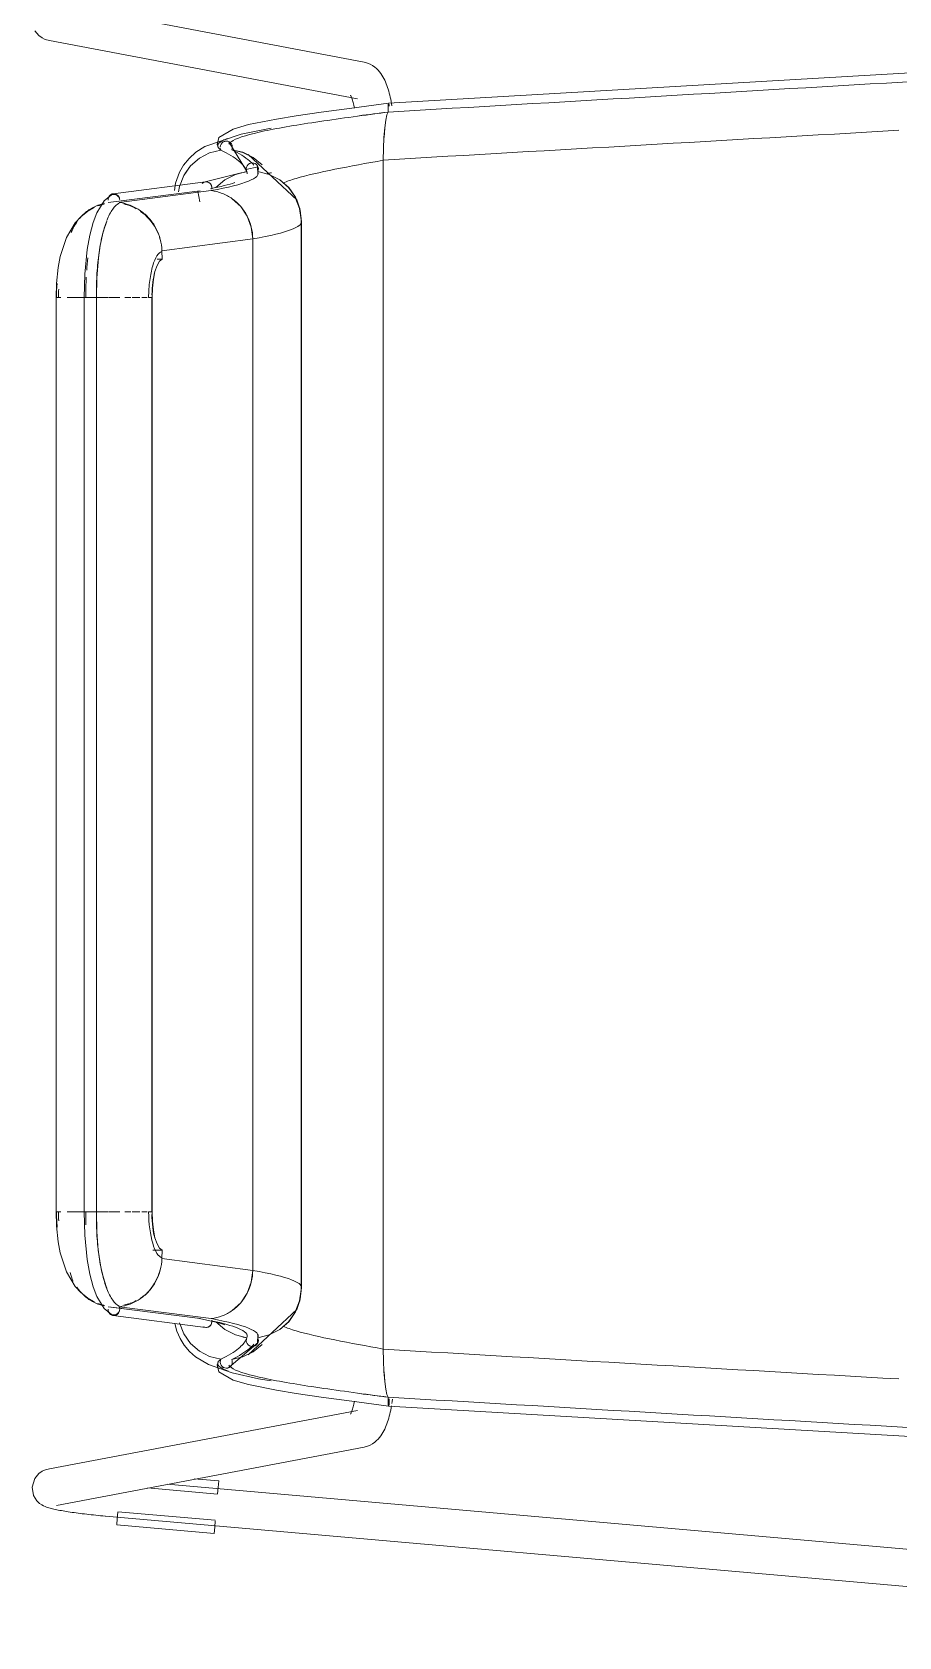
# Model space of a CAD drawing. Header units: millimetres. Extents: x 155927 to 317870, y -36033 to 97293.
# Drawn here: x 158906 to 159186, y 17155 to 17673 of the extents above; entities that cross this region are included whole.
import ezdxf

# ---------------------------------------------------------------- set-up
doc = ezdxf.new("R2010")
doc.units = ezdxf.units.MM
doc.header["$MEASUREMENT"] = 0
doc.layers.add('I-FURN', color=8, linetype='CONTINUOUS', lineweight=9)

msp = doc.modelspace()

# ---------------------------------------------------------------- linework, layer by layer
at = {"layer": 'I-FURN'}
for p, q in [((159013.46, 17662.99), (158914.17, 17681.8)), ((158907.18, 17673.15), (158908.5, 17671.57)), ((158908.5, 17671.57), (158909.58, 17670.83)), ((158909.58, 17670.83), (158910.38, 17670.45)), ((158910.38, 17670.45), (158911.01, 17670.24)), ((158911.01, 17670.24), (158911.52, 17670.1)), ((158911.52, 17670.1), (158911.94, 17670.01)), ((158911.94, 17670.01), (159011.23, 17651.2)), ((159021.31, 17649.8), (159353.22, 17669.09)), ((159013.46, 17662.99), (159014.45, 17662.73)), ((159014.45, 17662.73), (159015.34, 17662.37)), ((159015.34, 17662.37), (159016.13, 17661.93)), ((159016.13, 17661.93), (159016.82, 17661.45)), ((159016.82, 17661.45), (159017.42, 17660.94)), ((159017.42, 17660.94), (159017.94, 17660.42)), ((159017.94, 17660.42), (159018.39, 17659.89)), ((159018.39, 17659.89), (159018.79, 17659.35)), ((159018.79, 17659.35), (159019.15, 17658.82)), ((159019.15, 17658.82), (159019.48, 17658.28)), ((159019.48, 17658.28), (159019.76, 17657.74)), ((159019.76, 17657.74), (159020.04, 17657.19)), ((159020.04, 17657.19), (159020.29, 17656.63)), ((159020.29, 17656.63), (159020.52, 17656.06)), ((159020.52, 17656.06), (159020.74, 17655.48)), ((159020.74, 17655.48), (159020.95, 17654.89)), ((159009, 17652.42), (159009.01, 17652.39)), ((159009.01, 17652.39), (159009.06, 17652.32)), ((159009.06, 17652.32), (159009.1, 17652.23)), ((159009.1, 17652.23), (159009.18, 17652.08)), ((159009.18, 17652.08), (159009.27, 17651.89)), ((159009.27, 17651.89), (159009.36, 17651.66)), ((159009.36, 17651.66), (159009.46, 17651.39)), ((159021.31, 17649.79), (159009.45, 17648.24)), ((159009.46, 17651.39), (159009.57, 17651.08)), ((159009.57, 17651.08), (159009.68, 17650.75)), ((159009.68, 17650.75), (159009.78, 17650.38)), ((159009.78, 17650.38), (159009.89, 17649.99)), ((159009.89, 17649.99), (159010, 17649.57)), ((159020.95, 17654.89), (159021.14, 17654.28)), ((159021.14, 17654.28), (159021.33, 17653.66)), ((159021.36, 17649.73), (159021.31, 17649.79)), ((159021.31, 17649.8), (159021.36, 17649.74)), ((159021.33, 17653.66), (159021.5, 17653.03)), ((159021.5, 17653.03), (159021.66, 17652.39)), ((159021.66, 17652.39), (159021.81, 17651.74)), ((159021.81, 17651.74), (159021.96, 17651.07)), ((159021.96, 17651.07), (159022.09, 17650.39)), ((159022.09, 17650.39), (159022.22, 17649.69)), ((158985.19, 17644.67), (158976.17, 17642.87)), ((158991.5, 17645.7), (158985.19, 17644.67)), ((158999.52, 17646.89), (158991.5, 17645.7)), ((159009.45, 17648.24), (158999.52, 17646.89)), ((159010, 17649.57), (159010.1, 17649.12)), ((159010.1, 17649.12), (159010.2, 17648.65)), ((159010.2, 17648.65), (159010.3, 17648.16)), ((159020.35, 17644.29), (159020.72, 17646.03)), ((159020.72, 17646.03), (159020.35, 17644.28)), ((159020.72, 17646.03), (159021.12, 17646.93)), ((159021.12, 17646.93), (159020.72, 17646.03)), ((159021.11, 17648.39), (159021.1, 17647.9)), ((159021.1, 17647.9), (159021.11, 17648.39)), ((159021.1, 17647.9), (159021.1, 17647.4)), ((159021.1, 17647.4), (159021.1, 17647.9)), ((159021.1, 17647.4), (159021.12, 17646.93)), ((159021.12, 17646.93), (159021.1, 17647.4)), ((159021.13, 17648.85), (159021.11, 17648.39)), ((159021.11, 17648.39), (159021.13, 17648.85)), ((159021.13, 17648.85), (159021.16, 17649.24)), ((159021.16, 17649.23), (159021.13, 17648.85)), ((159021.21, 17649.53), (159021.16, 17649.23)), ((159021.16, 17649.24), (159021.2, 17649.53)), ((159021.46, 17649.26), (159021.41, 17649.55)), ((159021.41, 17649.55), (159021.46, 17649.26)), ((159021.49, 17648.88), (159021.46, 17649.26)), ((159021.46, 17649.26), (159021.49, 17648.88)), ((159022.22, 17649.69), (159022.33, 17648.99)), ((158973.73, 17639.79), (158962.02, 17635.8)), ((158971.17, 17641.46), (158966.54, 17638.69)), ((158976.17, 17642.87), (158971.17, 17641.46)), ((158983.39, 17641.69), (158973.73, 17639.79)), ((159020.04, 17641.79), (159019.8, 17638.68)), ((159019.81, 17638.73), (159020.04, 17641.79)), ((159020.04, 17641.82), (159020.35, 17644.28)), ((159020.35, 17644.28), (159020.04, 17641.79)), ((158962.02, 17635.8), (158959.19, 17633.98)), ((158967.22, 17634.68), (158963.59, 17633.78)), ((158966.54, 17638.69), (158966.01, 17636.5)), ((158966.01, 17636.5), (158966.3, 17635.59)), ((158967.09, 17636.15), (158967.01, 17635.65)), ((158967.02, 17635.65), (158967.09, 17636.14)), ((158967.22, 17634.68), (158967.06, 17635.15)), ((158967.06, 17635.15), (158967.22, 17634.68)), ((158967.09, 17636.14), (158967.29, 17636.6)), ((158967.28, 17636.6), (158967.09, 17636.15)), ((158967.59, 17636.99), (158967.28, 17636.6)), ((158967.29, 17636.6), (158967.59, 17636.99)), ((158967.59, 17636.99), (158967.99, 17637.29)), ((158967.99, 17637.29), (158967.59, 17636.99)), ((158968.44, 17637.49), (158967.99, 17637.29)), ((158967.99, 17637.29), (158968.44, 17637.48)), ((158968.44, 17637.48), (158968.93, 17637.56)), ((158968.93, 17637.56), (158968.44, 17637.49)), ((158968.93, 17637.56), (158969.41, 17637.5)), ((158969.41, 17637.5), (158968.93, 17637.56)), ((158969.41, 17637.5), (158969.87, 17637.31)), ((158969.87, 17637.32), (158969.41, 17637.5)), ((158969.78, 17637.36), (158975.49, 17627.97)), ((158970.27, 17637.03), (158969.87, 17637.32)), ((158969.87, 17637.31), (158970.27, 17637.03)), ((158970.27, 17637.03), (158970.59, 17636.65)), ((158970.59, 17636.65), (158970.27, 17637.03)), ((158970.59, 17636.65), (158970.8, 17636.2)), ((158970.8, 17636.2), (158970.59, 17636.65)), ((158970.86, 17635.21), (158970.71, 17634.73)), ((158970.71, 17634.73), (158970.86, 17635.21)), ((158970.71, 17634.73), (158974.32, 17633.94)), ((158974.32, 17633.95), (158970.71, 17634.73)), ((158970.8, 17636.2), (158970.89, 17635.71)), ((158970.89, 17635.71), (158970.8, 17636.2)), ((158970.89, 17635.71), (158970.86, 17635.21)), ((158970.86, 17635.21), (158970.89, 17635.71)), ((159019.59, 17631.46), (159019.65, 17635.15)), ((159019.65, 17635.15), (159019.59, 17631.38)), ((159019.65, 17635.21), (159019.8, 17638.69)), ((159019.8, 17638.68), (159019.65, 17635.15)), ((158955.17, 17629.82), (158953.83, 17627.55)), ((158956.95, 17631.99), (158955.17, 17629.82)), ((158957.45, 17629.56), (158955.27, 17626.48)), ((158955.57, 17626.99), (158957.45, 17629.56)), ((158959.19, 17633.98), (158956.95, 17631.99)), ((158960.27, 17632.04), (158957.45, 17629.56)), ((158963.59, 17633.78), (158960.27, 17632.04)), ((158977.65, 17632.31), (158974.32, 17633.95)), ((158974.32, 17633.94), (158977.65, 17632.3)), ((158979.2, 17629.24), (158975.31, 17628.4)), ((158975.39, 17628.69), (158975.48, 17629.18)), ((158975.47, 17629.18), (158975.39, 17628.69)), ((158975.68, 17629.64), (158975.47, 17629.18)), ((158975.48, 17629.18), (158975.68, 17629.63)), ((158975.99, 17630.02), (158975.68, 17629.64)), ((158975.68, 17629.63), (158975.99, 17630.01)), ((158975.97, 17633.25), (158991.67, 17618.65)), ((158975.99, 17630.01), (158976.39, 17630.31)), ((158976.39, 17630.31), (158975.99, 17630.02)), ((158976.39, 17630.31), (158976.85, 17630.5)), ((158976.85, 17630.5), (158976.39, 17630.31)), ((158977.34, 17630.57), (158976.85, 17630.5)), ((158976.85, 17630.5), (158977.34, 17630.56)), ((158977.84, 17630.5), (158977.34, 17630.57)), ((158977.34, 17630.56), (158977.84, 17630.5)), ((158980.48, 17629.91), (158977.65, 17632.31)), ((158977.65, 17632.3), (158980.48, 17629.91)), ((158977.84, 17630.5), (158978.3, 17630.31)), ((158978.3, 17630.31), (158977.84, 17630.5)), ((158978.3, 17630.31), (158978.7, 17630.01)), ((158978.7, 17630.02), (158978.3, 17630.31)), ((158979.01, 17629.64), (158978.7, 17630.02)), ((158978.7, 17630.01), (158979.01, 17629.63)), ((158979.22, 17629.18), (158979.01, 17629.64)), ((158979.01, 17629.63), (158979.21, 17629.18)), ((158979.07, 17629.54), (158979.11, 17626.66)), ((158979.21, 17629.18), (158979.3, 17628.69)), ((158979.3, 17628.69), (158979.22, 17629.18)), ((159019.59, 17631.38), (159019.59, 17247.98)), ((159019.59, 17247.98), (159019.59, 17631.38)), ((158932.43, 17620.56), (158962.21, 17624.41)), ((158952.54, 17623.95), (158952.24, 17621.68)), ((158953.83, 17627.55), (158952.54, 17623.95)), ((158955.27, 17626.48), (158953.87, 17622.96)), ((158961.53, 17624.17), (158961.15, 17623.88)), ((158961.97, 17624.36), (158961.53, 17624.17)), ((158962.44, 17624.43), (158961.97, 17624.36)), ((158962.13, 17624.4), (158973.74, 17627.37)), ((158962.91, 17624.36), (158962.44, 17624.43)), ((158963.35, 17624.17), (158962.91, 17624.36)), ((158963.74, 17623.88), (158963.35, 17624.17)), ((158968.48, 17625.08), (158965.61, 17622.57)), ((158971.88, 17626.83), (158968.48, 17625.08)), ((158975.59, 17627.73), (158971.88, 17626.83)), ((158973.74, 17627.37), (158975.61, 17627.69)), ((158975.43, 17628.19), (158975.39, 17628.69)), ((158975.39, 17628.69), (158975.43, 17628.2)), ((158975.43, 17628.2), (158975.59, 17627.73)), ((158975.59, 17627.72), (158975.43, 17628.19)), ((158979.1, 17627.73), (158979.26, 17628.2)), ((158979.26, 17628.19), (158979.1, 17627.72)), ((158982.81, 17626.83), (158979.1, 17627.73)), ((158979.3, 17628.69), (158979.26, 17628.19)), ((158979.26, 17628.2), (158979.3, 17628.69)), ((158982.81, 17626.83), (158986.2, 17625.07)), ((158986.21, 17625.08), (158982.81, 17626.83)), ((158986.2, 17625.07), (158989.07, 17622.57)), ((158989.08, 17622.57), (158986.21, 17625.08)), ((158931.93, 17620.2), (158929.55, 17618.31)), ((158930.87, 17617.72), (158960.57, 17621.56)), ((158964.12, 17621.58), (158934.41, 17617.74)), ((158953.87, 17622.96), (158953.5, 17621.22)), ((158953.51, 17621.21), (158953.88, 17622.96)), ((158959.79, 17621.44), (158960.48, 17617.95)), ((158964.04, 17623.5), (158963.74, 17623.88)), ((158964.23, 17623.04), (158964.04, 17623.5)), ((158964.31, 17622.55), (158964.23, 17623.04)), ((158964.27, 17622.05), (158964.31, 17622.55)), ((158973.62, 17616.47), (158970.88, 17618.95)), ((158989.07, 17622.57), (158991.25, 17619.43)), ((158991.25, 17619.43), (158989.08, 17622.57)), ((158991.07, 17619.75), (158992.8, 17615.28)), ((158991.25, 17619.43), (158992.61, 17615.86)), ((158992.62, 17615.86), (158991.25, 17619.43)), ((158924.17, 17614.85), (158922.1, 17613.18)), ((158926.44, 17616.18), (158924.17, 17614.85)), ((158927.25, 17614.48), (158926.06, 17611.31)), ((158929.55, 17618.31), (158927.25, 17614.48)), ((158936.84, 17618.49), (158934.4, 17618.18)), ((158975.7, 17613.35), (158973.62, 17616.47)), ((158991.67, 17618.65), (158992.37, 17616.72)), ((158992.61, 17615.86), (158993.09, 17612.13)), ((158993.09, 17612.15), (158992.62, 17615.86)), ((158992.8, 17615.28), (158993.24, 17611.53)), ((158920.27, 17611.2), (158917.4, 17606.48)), ((158922.1, 17613.18), (158920.27, 17611.2)), ((158926.06, 17611.31), (158924.98, 17607.27)), ((158930.39, 17611.78), (158929.29, 17608.34)), ((158977.01, 17609.81), (158975.7, 17613.35)), ((158977.49, 17606.04), (158977.01, 17609.81)), ((158993.09, 17612.07), (158993.09, 17267.29)), ((158993.09, 17267.29), (158993.09, 17612.07)), ((158993.24, 17572.63), (158993.24, 17611.54)), ((158917.4, 17606.48), (158915.38, 17600.33)), ((158924.98, 17607.27), (158924.11, 17602.55)), ((158928.33, 17603.91), (158927.73, 17599.9)), ((158929.29, 17608.34), (158928.33, 17603.91)), ((158948.21, 17602.18), (158977.49, 17606.04)), ((158977.49, 17606.04), (158977.49, 17273.33)), ((158977.49, 17273.33), (158977.49, 17606.04)), ((158915.38, 17600.33), (158914.72, 17596.83)), ((158924.11, 17602.55), (158923.31, 17594.67)), ((158927.73, 17599.9), (158927.2, 17593.33)), ((158948.28, 17599.46), (158946.62, 17599.46)), ((158946.63, 17597.47), (158947.42, 17598.82)), ((158947.42, 17598.82), (158948.28, 17599.46)), ((158948.28, 17599.46), (158948.21, 17602.18)), ((158914.72, 17596.83), (158914.21, 17591.63)), ((158923.31, 17594.67), (158923.16, 17587.11)), ((158927.2, 17593.33), (158927.12, 17587.11)), ((158945.13, 17590.14), (158945.45, 17593)), ((158945.45, 17593), (158945.96, 17595.49)), ((158945.96, 17595.49), (158946.63, 17597.47)), ((158914.21, 17591.63), (158914.12, 17587.11)), ((158945.02, 17587.11), (158945.13, 17590.14)), ((158914.29, 17587.11), (158914.12, 17587.11)), ((158914.12, 17587.11), (158914.12, 17292.26)), ((158914.14, 17587.11), (158915.62, 17587.11)), ((158917.64, 17587.11), (158920.22, 17587.11)), ((158923.4, 17587.11), (158920.38, 17587.11)), ((158920.39, 17587.11), (158923.41, 17587.11)), ((158923.16, 17587.11), (158923.16, 17292.26)), ((158923.16, 17587.11), (158927.01, 17587.11)), ((158923.23, 17587.11), (158923.16, 17587.11)), ((158923.43, 17587.11), (158923.23, 17587.11)), ((158923.73, 17587.11), (158923.43, 17587.11)), ((158924.12, 17587.11), (158923.73, 17587.11)), ((158924.58, 17587.11), (158924.12, 17587.11)), ((158925.07, 17587.11), (158924.58, 17587.11)), ((158925.57, 17587.11), (158925.07, 17587.11)), ((158926.04, 17587.11), (158925.57, 17587.11)), ((158926.46, 17587.11), (158926.04, 17587.11)), ((158926.79, 17587.11), (158926.46, 17587.11)), ((158927.01, 17587.11), (158926.79, 17587.11)), ((158930.91, 17587.11), (158927.09, 17587.11)), ((158927.09, 17587.11), (158930.91, 17587.11)), ((158927.12, 17292.26), (158927.12, 17587.11)), ((158931.1, 17587.11), (158934.66, 17587.11)), ((158936.29, 17587.11), (158938.13, 17587.11)), ((158938.65, 17587.11), (158941.11, 17587.11)), ((158941.7, 17587.11), (158943.44, 17587.11)), ((158944.96, 17587.11), (158944.96, 17292.26)), ((158945.02, 17292.25), (158945.02, 17587.11)), ((158993.24, 17267.83), (158993.24, 17572.63)), ((158914.12, 17292.26), (158914.29, 17292.26)), ((158914.21, 17287.74), (158914.12, 17292.26)), ((158915.62, 17292.26), (158914.14, 17292.26)), ((158914.72, 17282.53), (158914.21, 17287.74)), ((158920.22, 17292.26), (158917.64, 17292.26)), ((158920.38, 17292.26), (158923.4, 17292.26)), ((158923.41, 17292.26), (158920.39, 17292.26)), ((158927.12, 17292.26), (158923.16, 17292.26)), ((158923.31, 17284.69), (158923.16, 17292.26)), ((158923.16, 17292.26), (158923.23, 17292.26)), ((158923.23, 17292.26), (158923.43, 17292.26)), ((158923.43, 17292.26), (158923.73, 17292.26)), ((158923.73, 17292.26), (158924.12, 17292.26)), ((158924.12, 17292.26), (158924.58, 17292.26)), ((158924.58, 17292.26), (158925.07, 17292.26)), ((158925.07, 17292.26), (158925.57, 17292.26)), ((158925.57, 17292.26), (158926.04, 17292.26)), ((158926.04, 17292.26), (158926.46, 17292.26)), ((158926.46, 17292.26), (158926.79, 17292.26)), ((158926.79, 17292.26), (158927.01, 17292.26)), ((158927.01, 17292.26), (158927.12, 17292.26)), ((158927.09, 17292.26), (158930.91, 17292.26)), ((158930.91, 17292.26), (158927.09, 17292.26)), ((158927.12, 17292.26), (158927.21, 17285.84)), ((158934.66, 17292.26), (158931.1, 17292.26)), ((158938.13, 17292.26), (158936.29, 17292.26)), ((158941.11, 17292.26), (158938.65, 17292.26)), ((158943.44, 17292.26), (158941.7, 17292.26)), ((158945.13, 17289.22), (158945.02, 17292.25)), ((158945.45, 17286.37), (158945.13, 17289.22)), ((158915.38, 17279.03), (158914.72, 17282.53)), ((158924.11, 17276.81), (158923.31, 17284.69)), ((158927.21, 17285.84), (158927.69, 17279.86)), ((158945.96, 17283.87), (158945.45, 17286.37)), ((158946.63, 17281.89), (158945.96, 17283.87)), ((158917.4, 17272.88), (158915.38, 17279.03)), ((158927.69, 17279.86), (158928.52, 17274.42)), ((158945.28, 17279.9), (158948.28, 17279.9)), ((158947.42, 17280.54), (158946.63, 17281.89)), ((158948.28, 17279.9), (158947.42, 17280.54)), ((158948.21, 17277.19), (158948.28, 17279.9)), ((158977.49, 17273.33), (158948.21, 17277.19)), ((158920.27, 17268.16), (158917.4, 17272.88)), ((158924.98, 17272.09), (158924.11, 17276.81)), ((158926.06, 17268.05), (158924.98, 17272.09)), ((158928.52, 17274.42), (158929.32, 17270.92)), ((158977.01, 17269.56), (158977.49, 17273.33)), ((158922.1, 17266.19), (158920.27, 17268.16)), ((158927.25, 17264.88), (158926.06, 17268.05)), ((158929.32, 17270.92), (158930.2, 17268.1)), ((158930.2, 17268.1), (158930.39, 17267.59)), ((158975.7, 17266.01), (158977.01, 17269.56)), ((158993.09, 17267.23), (158992.61, 17263.5)), ((158992.62, 17263.5), (158993.09, 17267.21)), ((158992.8, 17264.08), (158993.24, 17267.83)), ((158924.17, 17264.52), (158922.1, 17266.19)), ((158926.44, 17263.19), (158924.17, 17264.52)), ((158929.55, 17261.05), (158927.25, 17264.88)), ((158960.57, 17257.8), (158930.87, 17261.64)), ((158964.12, 17257.78), (158934.41, 17261.62)), ((158970.88, 17260.41), (158973.62, 17262.9)), ((158973.62, 17262.9), (158975.7, 17266.01)), ((158991.07, 17259.61), (158992.8, 17264.08)), ((158992.61, 17263.5), (158991.25, 17259.93)), ((158991.25, 17259.93), (158992.62, 17263.5)), ((158991.67, 17260.71), (158992.37, 17262.64)), ((158931.93, 17259.16), (158929.55, 17261.05)), ((158936.84, 17260.87), (158932.06, 17261.49)), ((158962.21, 17254.95), (158932.43, 17258.8)), ((158966.08, 17256.55), (158959.79, 17257.92)), ((158964.23, 17256.32), (158964.31, 17256.81)), ((158964.31, 17256.81), (158964.27, 17257.31)), ((158965.61, 17256.79), (158968.48, 17254.28)), ((158968.51, 17255.79), (158966.08, 17256.55)), ((158975.97, 17246.11), (158991.67, 17260.71)), ((158989.07, 17256.8), (158986.2, 17254.29)), ((158986.21, 17254.28), (158989.08, 17256.79)), ((158991.25, 17259.93), (158989.07, 17256.8)), ((158989.08, 17256.79), (158991.25, 17259.93)), ((158952.36, 17256.26), (158953.02, 17253.75)), ((158953.02, 17253.75), (158954.04, 17251.39)), ((158953.87, 17256.4), (158955.27, 17252.89)), ((158954.04, 17251.39), (158955.42, 17249.19)), ((158955.27, 17252.89), (158957.45, 17249.8)), ((158961.53, 17255.19), (158961.97, 17255)), ((158961.97, 17255), (158962.44, 17254.93)), ((158962.44, 17254.93), (158962.91, 17255)), ((158962.91, 17255), (158963.35, 17255.19)), ((158963.35, 17255.19), (158963.74, 17255.48)), ((158963.74, 17255.48), (158964.04, 17255.87)), ((158964.04, 17255.87), (158964.23, 17256.32)), ((158968.48, 17254.28), (158971.88, 17252.53)), ((158971.88, 17252.53), (158975.59, 17251.64)), ((158975.59, 17251.64), (158974.26, 17251.85)), ((158975.31, 17250.96), (158975.49, 17251.39)), ((158975.43, 17251.17), (158975.59, 17251.64)), ((158975.59, 17251.64), (158975.43, 17251.17)), ((158979.07, 17249.82), (158979.11, 17252.71)), ((158979.1, 17251.64), (158982.81, 17252.53)), ((158979.1, 17251.64), (158979.26, 17251.17)), ((158979.26, 17251.17), (158979.1, 17251.64)), ((158986.2, 17254.29), (158982.81, 17252.54)), ((158982.81, 17252.53), (158986.21, 17254.28)), ((158955.42, 17249.19), (158957.1, 17247.21)), ((158957.1, 17247.21), (158959.07, 17245.47)), ((158957.45, 17249.8), (158960.27, 17247.32)), ((158960.27, 17247.32), (158963.59, 17245.58)), ((158969.78, 17242), (158979.2, 17250.12)), ((158977.65, 17247.06), (158974.32, 17245.42)), ((158974.32, 17245.41), (158977.65, 17247.05)), ((158975.39, 17250.67), (158975.43, 17251.17)), ((158975.43, 17251.17), (158975.39, 17250.67)), ((158975.48, 17250.18), (158975.39, 17250.67)), ((158975.39, 17250.67), (158975.47, 17250.18)), ((158975.47, 17250.18), (158975.68, 17249.73)), ((158975.68, 17249.73), (158975.48, 17250.18)), ((158975.99, 17249.35), (158975.68, 17249.73)), ((158975.68, 17249.73), (158975.99, 17249.34)), ((158976.39, 17249.05), (158975.99, 17249.35)), ((158975.99, 17249.34), (158976.39, 17249.05)), ((158976.85, 17248.87), (158976.39, 17249.05)), ((158976.39, 17249.05), (158976.85, 17248.86)), ((158977.34, 17248.8), (158976.85, 17248.87)), ((158976.85, 17248.86), (158977.34, 17248.8)), ((158977.84, 17248.87), (158977.34, 17248.8)), ((158977.34, 17248.8), (158977.84, 17248.86)), ((158980.48, 17249.46), (158977.65, 17247.06)), ((158977.65, 17247.05), (158980.48, 17249.45)), ((158978.3, 17249.05), (158977.84, 17248.87)), ((158977.84, 17248.86), (158978.3, 17249.05)), ((158978.7, 17249.35), (158978.3, 17249.05)), ((158978.3, 17249.05), (158978.7, 17249.34)), ((158979.01, 17249.73), (158978.7, 17249.35)), ((158978.7, 17249.34), (158979.01, 17249.73)), ((158979.21, 17250.18), (158979.01, 17249.73)), ((158979.01, 17249.73), (158979.22, 17250.18)), ((158979.3, 17250.67), (158979.21, 17250.18)), ((158979.22, 17250.18), (158979.3, 17250.67)), ((158979.26, 17251.17), (158979.3, 17250.67)), ((158979.3, 17250.67), (158979.26, 17251.17)), ((159019.59, 17247.98), (159019.65, 17244.21)), ((159019.65, 17244.21), (159019.59, 17247.9)), ((158959.07, 17245.47), (158963.18, 17242.97)), ((158963.18, 17242.97), (158970.81, 17240.3)), ((158963.59, 17245.58), (158967.22, 17244.68)), ((158966.01, 17242.86), (158966.3, 17243.77)), ((158966.54, 17240.67), (158966.01, 17242.86)), ((158967.06, 17244.21), (158967.01, 17243.71)), ((158967.01, 17243.71), (158967.09, 17243.22)), ((158967.02, 17243.71), (158967.06, 17244.21)), ((158967.09, 17243.22), (158967.02, 17243.71)), ((158967.06, 17244.21), (158967.22, 17244.68)), ((158967.22, 17244.68), (158967.06, 17244.21)), ((158967.29, 17242.76), (158967.09, 17243.22)), ((158967.09, 17243.22), (158967.28, 17242.76)), ((158967.28, 17242.76), (158967.59, 17242.37)), ((158967.59, 17242.38), (158967.29, 17242.76)), ((158967.99, 17242.08), (158967.59, 17242.38)), ((158967.59, 17242.37), (158967.99, 17242.07)), ((158968.44, 17241.88), (158967.99, 17242.08)), ((158967.99, 17242.07), (158968.44, 17241.88)), ((158968.93, 17241.81), (158968.44, 17241.88)), ((158968.44, 17241.88), (158968.93, 17241.8)), ((158969.41, 17241.87), (158968.93, 17241.81)), ((158968.93, 17241.8), (158969.41, 17241.86)), ((158969.87, 17242.05), (158969.41, 17241.87)), ((158969.41, 17241.86), (158969.87, 17242.04)), ((158970.05, 17242.16), (158969.84, 17242.03)), ((158970.27, 17242.34), (158969.87, 17242.05)), ((158969.87, 17242.04), (158970.27, 17242.33)), ((158970.59, 17242.71), (158970.27, 17242.34)), ((158970.27, 17242.33), (158970.59, 17242.71)), ((158970.8, 17243.16), (158970.59, 17242.71)), ((158970.59, 17242.71), (158970.8, 17243.16)), ((158974.32, 17245.42), (158970.71, 17244.63)), ((158970.71, 17244.63), (158974.32, 17245.41)), ((158970.71, 17244.63), (158970.86, 17244.15)), ((158970.86, 17244.15), (158970.71, 17244.63)), ((158970.89, 17243.65), (158970.8, 17243.16)), ((158970.8, 17243.16), (158970.89, 17243.65)), ((158970.86, 17244.15), (158970.89, 17243.65)), ((158970.89, 17243.65), (158970.86, 17244.15)), ((159019.65, 17244.21), (159019.8, 17240.68)), ((159019.8, 17240.68), (159019.65, 17244.15)), ((158971.17, 17237.9), (158966.54, 17240.67)), ((158970.81, 17240.3), (158979.33, 17238.41)), ((158976.17, 17236.49), (158971.17, 17237.9)), ((158985.19, 17234.69), (158976.17, 17236.49)), ((158979.33, 17238.41), (158983.39, 17237.67)), ((159019.8, 17240.68), (159020.04, 17237.58)), ((159020.04, 17237.57), (159019.81, 17240.63)), ((159020.04, 17237.58), (159020.35, 17235.08)), ((159020.35, 17235.08), (159020.04, 17237.54)), ((158991.5, 17233.66), (158985.19, 17234.69)), ((158999.52, 17232.48), (158991.5, 17233.66)), ((159009.45, 17231.12), (158999.52, 17232.48)), ((159021.31, 17229.57), (159009.45, 17231.12)), ((159010.1, 17230.24), (159010.2, 17230.71)), ((159010.2, 17230.71), (159010.3, 17231.2)), ((159020.35, 17235.08), (159020.72, 17233.33)), ((159020.72, 17233.33), (159020.35, 17235.07)), ((159021.12, 17232.43), (159020.72, 17233.33)), ((159020.72, 17233.33), (159021.12, 17232.43)), ((159021.12, 17232.43), (159021.1, 17231.96)), ((159021.1, 17231.96), (159021.12, 17232.43)), ((159021.1, 17231.96), (159021.1, 17231.46)), ((159021.1, 17231.46), (159021.1, 17231.96)), ((159021.1, 17231.46), (159021.11, 17230.97)), ((159021.11, 17230.97), (159021.1, 17231.46)), ((159021.11, 17230.97), (159021.13, 17230.52)), ((159021.13, 17230.51), (159021.11, 17230.97)), ((159021.49, 17230.48), (159021.51, 17230.93)), ((159021.51, 17230.93), (159021.49, 17230.48)), ((159021.51, 17230.93), (159021.52, 17231.42)), ((159021.52, 17231.42), (159021.51, 17230.93)), ((159021.52, 17231.42), (159021.52, 17231.92)), ((159021.52, 17231.92), (159021.52, 17231.42)), ((159022.33, 17230.37), (159022.44, 17231.09)), ((159022.44, 17231.09), (159022.54, 17231.81)), ((159011.23, 17228.16), (158911.94, 17209.35)), ((159009, 17226.94), (159009.01, 17226.97)), ((159009.01, 17226.97), (159009.06, 17227.04)), ((159009.06, 17227.04), (159009.1, 17227.13)), ((159009.1, 17227.13), (159009.18, 17227.28)), ((159009.18, 17227.28), (159009.27, 17227.47)), ((159009.27, 17227.47), (159009.36, 17227.71)), ((159009.36, 17227.71), (159009.46, 17227.98)), ((159009.46, 17227.98), (159009.57, 17228.28)), ((159009.57, 17228.28), (159009.68, 17228.62)), ((159009.68, 17228.62), (159009.78, 17228.98)), ((159009.78, 17228.98), (159009.89, 17229.38)), ((159009.89, 17229.38), (159010, 17229.8)), ((159010, 17229.8), (159010.1, 17230.24)), ((159021.13, 17230.52), (159021.16, 17230.13)), ((159021.16, 17230.13), (159021.13, 17230.51)), ((159021.14, 17225.08), (159021.33, 17225.7)), ((159021.16, 17230.13), (159021.21, 17229.83)), ((159021.2, 17229.83), (159021.16, 17230.13)), ((159021.25, 17229.63), (159021.2, 17229.83)), ((159021.21, 17229.83), (159021.25, 17229.64)), ((159021.25, 17229.64), (159021.31, 17229.57)), ((159021.31, 17229.56), (159021.25, 17229.63)), ((159021.31, 17229.57), (159021.36, 17229.63)), ((159021.36, 17229.62), (159021.31, 17229.56)), ((159021.31, 17229.56), (159353.22, 17210.28)), ((159021.33, 17225.7), (159021.5, 17226.33)), ((159021.36, 17229.63), (159021.41, 17229.81)), ((159021.41, 17229.81), (159021.36, 17229.62)), ((159021.41, 17229.81), (159021.46, 17230.1)), ((159021.46, 17230.1), (159021.41, 17229.81)), ((159021.46, 17230.1), (159021.49, 17230.48)), ((159021.49, 17230.48), (159021.46, 17230.1)), ((159021.5, 17226.33), (159021.66, 17226.97)), ((159021.66, 17226.97), (159021.81, 17227.63)), ((159021.81, 17227.63), (159021.96, 17228.3)), ((159021.96, 17228.3), (159022.09, 17228.98)), ((159022.09, 17228.98), (159022.22, 17229.67)), ((159018.79, 17220.01), (159019.15, 17220.55)), ((159019.15, 17220.55), (159019.48, 17221.09)), ((159019.48, 17221.09), (159019.76, 17221.62)), ((159019.76, 17221.62), (159020.04, 17222.17)), ((159020.04, 17222.17), (159020.29, 17222.73)), ((159020.29, 17222.73), (159020.52, 17223.3)), ((159020.52, 17223.3), (159020.74, 17223.88)), ((159020.74, 17223.88), (159020.95, 17224.48)), ((159020.95, 17224.48), (159021.14, 17225.08)), ((158914.17, 17197.56), (159013.46, 17216.37)), ((159013.46, 17216.37), (159014.45, 17216.63)), ((159014.45, 17216.63), (159015.34, 17216.99)), ((159015.34, 17216.99), (159016.13, 17217.43)), ((159016.13, 17217.43), (159016.82, 17217.92)), ((159016.82, 17217.92), (159017.42, 17218.43)), ((159017.42, 17218.43), (159017.94, 17218.95)), ((159017.94, 17218.95), (159018.39, 17219.48)), ((159018.39, 17219.48), (159018.79, 17220.01)), ((158907.18, 17206.21), (158906.34, 17203.46)), ((158907.18, 17206.21), (158908.5, 17207.79)), ((158908.5, 17207.79), (158909.58, 17208.54)), ((158909.58, 17208.54), (158910.38, 17208.91)), ((158910.38, 17208.91), (158911.01, 17209.13)), ((158911.01, 17209.13), (158911.52, 17209.26)), ((158911.52, 17209.26), (158911.94, 17209.35)), ((158966.52, 17205.42), (158958.63, 17206.11)), ((158966.52, 17205.42), (158966.34, 17203.37)), ((158906.34, 17203.46), (158906.83, 17200.7)), ((158906.83, 17200.7), (158907.87, 17199.05)), ((158943.55, 17203.17), (158966.15, 17201.18)), ((159374.39, 17167.09), (158949.89, 17204.38)), ((158966.34, 17203.37), (158966.16, 17201.31)), ((158907.87, 17199.05), (158908.78, 17198.19)), ((158908.78, 17198.19), (158909.48, 17197.71)), ((158909.48, 17197.71), (158910.04, 17197.41)), ((158910.04, 17197.41), (158910.52, 17197.19)), ((158910.52, 17197.19), (158910.94, 17197.02)), ((158910.94, 17197.02), (158911.35, 17196.88)), ((158911.35, 17196.88), (158911.74, 17196.76)), ((158911.74, 17196.76), (158912.14, 17196.64)), ((158912.14, 17196.64), (158912.54, 17196.54)), ((158912.54, 17196.54), (158912.95, 17196.43)), ((158912.95, 17196.43), (158913.38, 17196.33)), ((158913.38, 17196.33), (158913.82, 17196.23)), ((158913.82, 17196.23), (158914.28, 17196.14)), ((158914.28, 17196.14), (158914.76, 17196.04)), ((158914.76, 17196.04), (158915.26, 17195.95)), ((158915.26, 17195.95), (158915.77, 17195.85)), ((158915.77, 17195.85), (158916.31, 17195.76)), ((158916.31, 17195.76), (158916.86, 17195.66)), ((158916.86, 17195.66), (158917.43, 17195.57)), ((158917.43, 17195.57), (158918.01, 17195.48)), ((158918.01, 17195.48), (158918.61, 17195.39)), ((158918.61, 17195.39), (158919.23, 17195.3)), ((158919.23, 17195.3), (158919.87, 17195.21)), ((158919.87, 17195.21), (158920.52, 17195.12)), ((158920.52, 17195.12), (158921.18, 17195.03)), ((158921.18, 17195.03), (158921.86, 17194.95)), ((158921.86, 17194.95), (158922.54, 17194.86)), ((158922.54, 17194.86), (158923.24, 17194.78)), ((158923.24, 17194.78), (158923.95, 17194.69)), ((158923.95, 17194.69), (158924.67, 17194.61)), ((158924.67, 17194.61), (158925.4, 17194.53)), ((158925.4, 17194.53), (158926.13, 17194.45)), ((158926.13, 17194.45), (158926.87, 17194.38)), ((158926.87, 17194.38), (158927.61, 17194.3)), ((158927.61, 17194.3), (158928.36, 17194.23)), ((158933.81, 17193.31), (158933.99, 17195.37)), ((158965.41, 17192.74), (158934, 17195.5)), ((158928.36, 17194.23), (158929.11, 17194.16)), ((158929.11, 17194.16), (158929.86, 17194.09)), ((158929.86, 17194.09), (158930.02, 17194.08)), ((158930.02, 17194.08), (159373.34, 17155.13)), ((158933.63, 17191.26), (158933.81, 17193.31)), ((158965.04, 17188.51), (158933.63, 17191.26)), ((158965.22, 17190.55), (158965.04, 17188.51)), ((158965.4, 17192.61), (158965.22, 17190.55))]:
    msp.add_line(p, q, dxfattribs=at)
for centre, major_axis, ratio, start_param, end_param in [((158962.44, 17622.47), (0, -1.96), 0.955139, 1.359855, 3.903556), ((158962.42, 17605.91), (0, -15.78), 0.955139, 2.787556, 3.029056), ((158962.42, 17605.91), (0, -15.78), 0.955139, 2.545839, 2.787386), ((158962.42, 17605.91), (0, -15.78), 0.955139, 1.579038, 2.545717), ((158918.4, 17587.11), (0, -12.4), 0.287441, 4.492176, 4.712389), ((158929.87, 17587.11), (15.75, 0), 0.000004, 0.290246, 0.472486), ((158918.4, 17292.25), (0, -12.4), 0.287441, 4.712389, 4.950404), ((158929.87, 17292.26), (15.75, 0), 0.000004, 5.8107, 5.99294), ((158962.42, 17273.46), (0, -15.78), 0.955139, 0.595876, 1.562553), ((158962.44, 17256.9), (0, -1.96), 0.955139, 5.775592, 8.064923), ((158962.42, 17273.46), (0, -15.78), 0.955139, 0.112537, 0.354036), ((158962.42, 17273.46), (0, -15.78), 0.955139, 0.354206, 0.595753)]:
    msp.add_ellipse(centre, major_axis=major_axis, ratio=ratio, start_param=start_param, end_param=end_param, dxfattribs=at)
for points in [[(159353.12, 17666.25), (159297.71, 17663.03), (159186.95, 17656.59), (159076.36, 17650.15), (159021.12, 17646.93)], [(159011.76, 17645.73), (159014.85, 17646.13), (159017.98, 17646.52), (159021.11, 17646.92)], [(159019.59, 17631.46), (159074.95, 17634.66), (159130.37, 17637.85), (159185.83, 17641.05)], [(158963.9, 17622.21), (158967.03, 17622.87), (158969.95, 17623.53), (158971.67, 17624.19)], [(158964.12, 17621.58), (158969.62, 17622.61), (158977.68, 17624.65), (158979.65, 17626.7), (158979.1, 17627.72)], [(158975.72, 17626.96), (158975.77, 17627.21), (158975.73, 17627.47), (158975.59, 17627.72)], [(158982.16, 17627.17), (158982.62, 17627.22), (158983.09, 17627.28), (158983.56, 17627.33)], [(158927.53, 17616.65), (158928.19, 17616.91), (158928.86, 17617.07), (158929.55, 17617.22)], [(158930.45, 17611.95), (158931.02, 17613.41), (158932.29, 17615.88), (158933.69, 17617.19), (158934.42, 17617.54)], [(158948.21, 17602.18), (158948.17, 17603.47), (158947.81, 17605.97), (158946.4, 17609.57), (158944.21, 17612.72), (158941.37, 17615.25), (158938.03, 17617.01), (158935.65, 17617.59), (158934.41, 17617.74)], [(158935.93, 17617.28), (158937.32, 17616.97), (158938.68, 17616.47), (158939.94, 17615.77)], [(158993.24, 17611.54), (158993.24, 17611.72), (158993.19, 17611.89), (158993.09, 17612.07)], [(158923.94, 17595.92), (158924.04, 17597.26), (158924.17, 17598.59), (158924.33, 17599.89)], [(158943.9, 17587.11), (158943.93, 17589), (158944.19, 17592.74), (158945.15, 17597.53), (158946.55, 17600.86), (158947.64, 17601.8), (158948.2, 17601.93)], [(158923.69, 17587.11), (158923.65, 17589.33), (158923.69, 17591.53), (158923.8, 17593.71)], [(158945.91, 17595.49), (158945.37, 17593.43), (158945.08, 17590.72), (158944.99, 17587.94)], [(158914.22, 17587.11), (158914.21, 17588.69), (158914.28, 17590.19), (158914.42, 17591.62)], [(158914.43, 17287.29), (158914.28, 17288.87), (158914.21, 17290.54), (158914.22, 17292.26)], [(158923.71, 17287.99), (158923.67, 17289.41), (158923.67, 17290.83), (158923.69, 17292.26)], [(158934.42, 17261.82), (158933.69, 17262.18), (158932.29, 17263.49), (158930.39, 17267.19), (158928.86, 17272.26), (158927.75, 17278.4), (158927.12, 17285.26), (158927.05, 17289.91), (158927.09, 17292.26)], [(158948.2, 17277.43), (158947.09, 17277.69), (158944.92, 17281.07), (158943.96, 17288.47), (158943.9, 17292.25)], [(158944.97, 17291.42), (158945.03, 17288.64), (158945.3, 17285.5), (158945.91, 17283.88)], [(158934.41, 17261.62), (158935.65, 17261.77), (158938.03, 17262.35), (158941.37, 17264.11), (158944.21, 17266.64), (158946.4, 17269.79), (158947.81, 17273.39), (158948.17, 17275.89), (158948.21, 17277.19)], [(158918.57, 17272.65), (158918.83, 17271.69), (158919.18, 17270.76), (158919.6, 17269.87)], [(158993.09, 17267.29), (158993.19, 17267.47), (158993.24, 17267.65), (158993.24, 17267.83)], [(158929.46, 17262.11), (158928.8, 17262.26), (158928.16, 17262.46), (158927.52, 17262.7)], [(158939.93, 17263.6), (158938.67, 17262.91), (158937.3, 17262.5), (158935.92, 17262.17)], [(158934.57, 17261.36), (158934.58, 17261.28), (158934.6, 17261.11), (158934.6, 17260.94), (158934.6, 17260.86)], [(158964.12, 17257.78), (158969.62, 17256.76), (158977.68, 17254.71), (158979.65, 17252.66), (158979.1, 17251.64)], [(159185.83, 17238.32), (159130.37, 17241.51), (159074.95, 17244.71), (159019.59, 17247.9)], [(159011.95, 17233.61), (159014.98, 17233.22), (159018.05, 17232.83), (159021.11, 17232.45)], [(159353.12, 17213.11), (159297.71, 17216.33), (159186.95, 17222.77), (159076.36, 17229.21), (159021.12, 17232.43)]]:
    msp.add_open_spline(points, degree=3, dxfattribs=at)
for points, knots in [([(158969.83, 17636.56), (158970.02, 17636.97), (158971.62, 17638.39), (158979.92, 17640.83), (158998.36, 17643.88), (159013.57, 17645.91), (159021.12, 17646.93)], [0.1500589, 0.1500589, 0.1500589, 0.1500589, 0.25, 0.5, 0.75, 1, 1, 1, 1]), ([(158967.22, 17634.68), (158965.67, 17635.71), (158965.89, 17636.96), (158968.8, 17638.22), (158969.43, 17638.45)], [0, 0, 0, 0, 0.25, 0.3070827, 0.3070827, 0.3070827, 0.3070827]), ([(158975.31, 17628.4), (158974.84, 17629.34), (158973.05, 17631.43), (158969.62, 17633.52), (158967.22, 17634.68)], [0.0974617, 0.0974617, 0.0974617, 0.0974617, 0.5, 1, 1, 1, 1]), ([(158977.84, 17629.85), (158977.44, 17630.31), (158975.77, 17631.94), (158973.12, 17633.57), (158970.71, 17634.73)], [0.3036932, 0.3036932, 0.3036932, 0.3036932, 0.5, 1, 1, 1, 1]), ([(158987.32, 17624.08), (158988.47, 17624.57), (158992.71, 17626.03), (159003.42, 17628.46), (159014.2, 17630.41), (159019.59, 17631.38)], [0.375, 0.375, 0.375, 0.375, 0.5, 0.75, 1, 1, 1, 1]), ([(158934.59, 17618.59), (158934.59, 17618.74), (158934.56, 17618.96), (158934.48, 17619.25), (158934.37, 17619.52), (158934.17, 17619.84), (158933.86, 17620.16), (158933.49, 17620.39), (158933.14, 17620.52), (158932.83, 17620.57), (158932.55, 17620.58), (158932.29, 17620.54), (158932.04, 17620.47), (158931.79, 17620.36), (158931.49, 17620.16), (158931.18, 17619.84), (158930.97, 17619.44), (158930.87, 17619.09), (158930.83, 17618.83), (158930.82, 17618.67), (158930.82, 17618.59)], [0.1111111, 0.1111111, 0.1111111, 0.1111111, 0.1666667, 0.1944444, 0.2222222, 0.2777778, 0.3333333, 0.3888889, 0.4444444, 0.4791667, 0.5138889, 0.5486111, 0.5833333, 0.6180556, 0.6527778, 0.7222222, 0.7916667, 0.8263889, 0.8611111, 0.8888889, 0.8888889, 0.8888889, 0.8888889]), ([(158930.85, 17618.5), (158930.85, 17618.67), (158930.89, 17618.96), (158931.03, 17619.34), (158931.29, 17619.75), (158931.81, 17620.21), (158932.67, 17620.46), (158933.46, 17620.23), (158933.99, 17619.84), (158934.31, 17619.45), (158934.45, 17619.15), (158934.5, 17618.99)], [-0.875, -0.875, -0.875, -0.875, -0.8125, -0.765625, -0.71875, -0.625, -0.5, -0.375, -0.3125, -0.25, -0.1875, -0.1875, -0.1875, -0.1875]), ([(158929.67, 17617.51), (158928.93, 17617.35), (158927.05, 17616.79), (158924.22, 17615.24), (158922.39, 17613.56), (158921.62, 17612.61)], [0.0634811, 0.0634811, 0.0634811, 0.0634811, 0.1666667, 0.3333333, 0.5, 0.5, 0.5, 0.5]), ([(158941.29, 17614.91), (158943.35, 17613.47), (158945.85, 17610.53), (158947.42, 17606.96), (158947.66, 17605.71)], [-0.6666667, -0.6666667, -0.6666667, -0.6666667, -0.3333333, -0.1666667, -0.1666667, -0.1666667, -0.1666667]), ([(158920.99, 17611.81), (158920.46, 17611.08), (158919.75, 17609.83), (158919.12, 17608.5), (158918.92, 17607.99)], [0.5455526, 0.5455526, 0.5455526, 0.5455526, 0.6666667, 0.739481, 0.739481, 0.739481, 0.739481]), ([(158927.09, 17587.11), (158927.05, 17589.45), (158927.12, 17594.11), (158927.76, 17600.95), (158928.84, 17607.06), (158929.85, 17610.28), (158930.39, 17611.77)], [0.0000052, 0.0000052, 0.0000052, 0.0000052, 0.1666667, 0.3333333, 0.5, 0.6602535, 0.6602535, 0.6602535, 0.6602535]), ([(158977.49, 17606.04), (158983.22, 17607.04), (158990.86, 17608.88), (158993.24, 17610.71), (158993.24, 17611.53)], [0, 0, 0, 0, 0.5, 0.9107153, 0.9107153, 0.9107153, 0.9107153]), ([(158947.66, 17273.65), (158947.34, 17272.42), (158945.91, 17268.9), (158943.45, 17265.59), (158941.29, 17264.46)], [-0.8333333, -0.8333333, -0.8333333, -0.8333333, -0.6666667, -0.3333333, -0.3333333, -0.3333333, -0.3333333]), ([(158993.24, 17267.83), (158993.24, 17268.65), (158990.86, 17270.49), (158983.22, 17272.32), (158977.49, 17273.33)], [0.0892846, 0.0892846, 0.0892846, 0.0892846, 0.5, 1, 1, 1, 1]), ([(158920.74, 17267.9), (158921.02, 17267.5), (158922.06, 17266.13), (158924.22, 17264.13), (158927.07, 17262.52), (158929.01, 17262.05), (158929.78, 17261.89)], [0.434972, 0.434972, 0.434972, 0.434972, 0.5, 0.6666667, 0.8333333, 0.9407177, 0.9407177, 0.9407177, 0.9407177]), ([(158930.83, 17260.77), (158930.83, 17260.62), (158930.84, 17260.4), (158930.91, 17260.11), (158931.01, 17259.84), (158931.19, 17259.53), (158931.48, 17259.21), (158931.84, 17258.97), (158932.19, 17258.84), (158932.5, 17258.79), (158932.77, 17258.79), (158933.04, 17258.82), (158933.29, 17258.89), (158933.54, 17259.01), (158933.85, 17259.2), (158934.18, 17259.52), (158934.41, 17259.92), (158934.53, 17260.27), (158934.6, 17260.65), (158934.59, 17261.09), (158934.49, 17261.44), (158934.41, 17261.62)], [0.1111111, 0.1111111, 0.1111111, 0.1111111, 0.1666667, 0.1944444, 0.2222222, 0.2777778, 0.3333333, 0.3888889, 0.4444444, 0.4791667, 0.5138889, 0.5486111, 0.5833333, 0.6180556, 0.6527778, 0.7222222, 0.7916667, 0.8263889, 0.8611111, 0.9305556, 1, 1, 1, 1]), ([(158934.5, 17260.37), (158934.46, 17260.25), (158934.37, 17260.02), (158934.09, 17259.61), (158933.54, 17259.15), (158932.67, 17258.9), (158931.89, 17259.13), (158931.38, 17259.52), (158931.08, 17259.91), (158930.89, 17260.37), (158930.85, 17260.69), (158930.85, 17260.86)], [-0.8125, -0.8125, -0.8125, -0.8125, -0.765625, -0.71875, -0.625, -0.5, -0.375, -0.3125, -0.25, -0.1875, -0.125, -0.125, -0.125, -0.125]), ([(158964.21, 17257.09), (158967.92, 17256.29), (158974.41, 17254.48), (158976.14, 17252.66), (158975.59, 17251.64)], [0.1122148, 0.1122148, 0.1122148, 0.1122148, 0.5, 1, 1, 1, 1]), ([(159019.59, 17247.98), (159014.2, 17248.95), (159003.42, 17250.9), (158992.71, 17253.33), (158988.47, 17254.79), (158987.32, 17255.28)], [0, 0, 0, 0, 0.25, 0.5, 0.625, 0.625, 0.625, 0.625]), ([(158975.31, 17250.96), (158974.84, 17250.03), (158973.05, 17247.93), (158969.62, 17245.84), (158967.22, 17244.68)], [0.0974621, 0.0974621, 0.0974621, 0.0974621, 0.5, 1, 1, 1, 1]), ([(158977.84, 17249.51), (158977.44, 17249.05), (158975.77, 17247.42), (158973.12, 17245.8), (158970.71, 17244.63)], [0.303693, 0.303693, 0.303693, 0.303693, 0.5, 1, 1, 1, 1]), ([(158967.22, 17244.68), (158965.67, 17243.66), (158965.9, 17242.37), (158968.92, 17241.09), (158969.64, 17240.83)], [0, 0, 0, 0, 0.25, 0.3133981, 0.3133981, 0.3133981, 0.3133981]), ([(158969.83, 17242.8), (158970.02, 17242.39), (158971.62, 17240.97), (158979.92, 17238.53), (158998.36, 17235.48), (159013.57, 17233.45), (159021.12, 17232.43)], [0.1500588, 0.1500588, 0.1500588, 0.1500588, 0.25, 0.5, 0.75, 1, 1, 1, 1])]:
    msp.add_open_spline(points, degree=3, knots=knots, dxfattribs=at)

doc.saveas('drawing.dxf')
